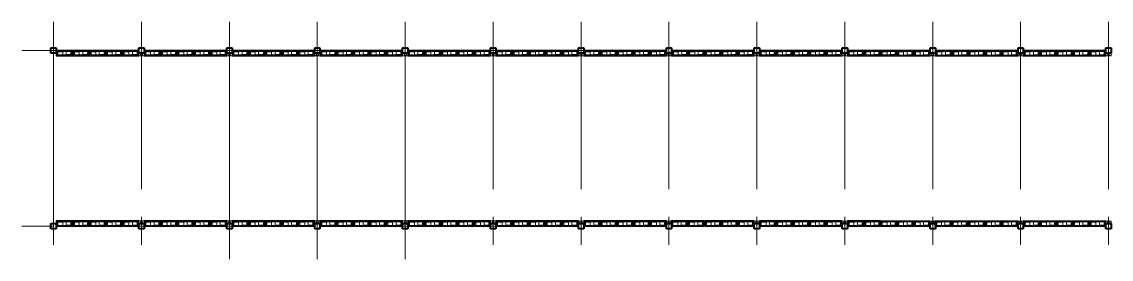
# Model space of a CAD drawing. Header units: metres. Extents: x 20 to 233, y -17 to 33.
# Drawn here: x 147.56 to 184.74, y -16.95 to -8.84 of the extents above; entities that cross this region are included whole.
import ezdxf

# ---------------------------------------------------------------- set-up
doc = ezdxf.new("R2010")
doc.units = ezdxf.units.M
doc.header["$LTSCALE"] = 0.3
doc.linetypes.add('CENTER2', pattern=[28.575, 19.05, -3.175, 3.175, -3.175])
doc.layers.get('0').update_dxf_attribs({"lineweight": 13})
doc.layers.add('arq-alvenaria-corte-grossa', color=7, linetype='Continuous', lineweight=40)
doc.layers.add('arq-alvenaria-textura-cinza', color=7, linetype='Continuous', lineweight=13, true_color=0xb0b0b0)
doc.layers.add('estrut-eixos-linha', color=7, linetype='CENTER2', lineweight=9, true_color=0xc96e6f)
doc.layers.add('SectionCutEdges', color=7, linetype='Continuous')

# ---------------------------------------------------------------- blocks, each defined once
blk = doc.blocks.new('parede')
at = {"layer": 'arq-alvenaria-textura-cinza'}
for p, q in [((36.412, 14.253), (36.412, 14.373)), ((36.532, 14.253), (36.532, 14.373))]:
    blk.add_line(p, q, dxfattribs=at)
at = {"layer": 'SectionCutEdges'}
for p, q in [((36.19, 14.403), (36.19, 14.223)), ((36.536, 14.403), (36.19, 14.403)), ((36.19, 14.223), (36.22, 14.223)), ((36.25, 14.373), (36.22, 14.373)), ((36.22, 14.373), (36.22, 14.253)), ((36.22, 14.223), (36.22, 14.253)), ((36.22, 14.223), (36.724, 14.223)), ((36.25, 14.253), (36.25, 14.373)), ((36.25, 14.373), (36.412, 14.373)), ((36.25, 14.253), (36.532, 14.253)), ((36.532, 14.373), (36.412, 14.373)), ((36.694, 14.373), (36.532, 14.373)), ((36.694, 14.253), (36.532, 14.253)), ((36.754, 14.403), (36.536, 14.403)), ((36.724, 14.373), (36.694, 14.373)), ((36.694, 14.373), (36.694, 14.253)), ((36.724, 14.373), (36.724, 14.253)), ((36.724, 14.253), (36.724, 14.223)), ((36.724, 14.223), (36.754, 14.223)), ((36.754, 14.223), (36.754, 14.403))]:
    blk.add_line(p, q, dxfattribs=at)
blk = doc.blocks.new('pilar')
at = {"layer": 'arq-alvenaria-corte-grossa'}
for p, q in [((42.499, 9.99), (42.679, 9.99)), ((42.499, 9.81), (42.499, 9.99)), ((42.679, 9.81), (42.499, 9.81)), ((42.679, 9.99), (42.679, 9.81))]:
    blk.add_line(p, q, dxfattribs=at)

msp = doc.modelspace()

# ---------------------------------------------------------------- linework, layer by layer
for p, q in [((148.646, -9.916), (148.646, -15.736)), ((148.646, -15.736), (148.646, -12.897))]:
    msp.add_line(p, q)
for points in [[(151.556, -9.916), (151.736, -9.916), (151.736, -10.006), (151.556, -10.006)], [(154.556, -9.916), (154.736, -9.916), (154.736, -10.006), (154.556, -10.006)], [(157.556, -9.916), (157.736, -9.916), (157.736, -10.006), (157.556, -10.006)], [(160.556, -9.916), (160.736, -9.916), (160.736, -10.006), (160.556, -10.006)], [(163.556, -9.916), (163.736, -9.916), (163.736, -10.006), (163.556, -10.006)], [(166.556, -9.916), (166.736, -9.916), (166.736, -10.006), (166.556, -10.006)], [(169.556, -9.916), (169.736, -9.916), (169.736, -10.006), (169.556, -10.006)], [(172.556, -9.917), (172.736, -9.917), (172.736, -10.007), (172.556, -10.007)], [(175.556, -9.917), (175.736, -9.917), (175.736, -10.007), (175.556, -10.007)], [(178.556, -9.917), (178.736, -9.917), (178.736, -10.007), (178.556, -10.007)], [(181.556, -9.917), (181.736, -9.917), (181.736, -10.007), (181.556, -10.007)], [(184.556, -9.917), (184.736, -9.917), (184.736, -10.007), (184.556, -10.007)], [(151.556, -15.646), (151.736, -15.646), (151.736, -15.736), (151.556, -15.736)], [(154.556, -15.646), (154.736, -15.646), (154.736, -15.736), (154.556, -15.736)], [(157.556, -15.646), (157.736, -15.646), (157.736, -15.736), (157.556, -15.736)], [(160.556, -15.646), (160.736, -15.646), (160.736, -15.736), (160.556, -15.736)], [(163.556, -15.646), (163.736, -15.646), (163.736, -15.736), (163.556, -15.736)], [(166.556, -15.647), (166.736, -15.647), (166.736, -15.736), (166.556, -15.736)], [(169.556, -15.647), (169.736, -15.647), (169.736, -15.736), (169.556, -15.736)], [(172.556, -15.647), (172.736, -15.647), (172.736, -15.737), (172.556, -15.737)], [(175.556, -15.647), (175.736, -15.647), (175.736, -15.737), (175.556, -15.737)], [(178.556, -15.647), (178.736, -15.647), (178.736, -15.737), (178.556, -15.737)], [(181.556, -15.647), (181.736, -15.647), (181.736, -15.737), (181.556, -15.737)], [(184.556, -15.647), (184.736, -15.647), (184.736, -15.737), (184.556, -15.737)]]:
    msp.add_lwpolyline(points, close=True)
for centre in [(151.647, -9.962), (154.647, -9.962), (157.647, -9.962), (160.647, -9.962), (163.647, -9.962), (166.647, -9.962), (169.647, -9.962), (172.647, -9.962), (175.647, -9.962), (178.647, -9.962), (181.647, -9.962), (184.647, -9.963), (151.647, -15.691), (154.647, -15.691), (157.647, -15.691), (160.647, -15.691), (163.647, -15.691), (166.647, -15.691), (169.647, -15.691), (172.647, -15.691), (175.647, -15.691), (178.647, -15.692), (181.647, -15.692), (184.647, -15.692)]:
    msp.add_circle(centre, 0.0375)
at = {"layer": 'estrut-eixos-linha'}
for p, q in [((148.646, -8.842), (148.646, -16.952)), ((151.646, -8.842), (151.646, -16.952)), ((154.646, -8.842), (154.646, -12.497)), ((157.646, -8.842), (157.646, -11.444)), ((160.646, -8.842), (160.646, -12.497)), ((163.646, -8.842), (163.646, -16.952)), ((166.646, -8.842), (166.646, -16.952)), ((169.646, -8.842), (169.646, -16.952)), ((172.646, -8.842), (172.646, -16.952)), ((175.646, -8.842), (175.646, -16.952)), ((178.646, -8.842), (178.646, -16.952)), ((181.646, -8.842), (181.646, -16.952)), ((184.646, -8.842), (184.646, -16.952)), ((168.637, -9.826), (147.562, -9.826)), ((157.646, -11.444), (157.646, -13.609)), ((154.646, -12.497), (154.646, -16.952)), ((160.646, -12.497), (160.646, -16.952)), ((157.646, -13.609), (157.646, -16.952)), ((165.774, -15.826), (147.562, -15.826))]:
    msp.add_line(p, q, dxfattribs=at)

# ---------------------------------------------------------------- block references
for name, p in [('pilar', (106.057, -19.726)), ('parede', (112.547, -24.229)), ('parede', (113.111, -24.229)), ('parede', (113.675, -24.229)), ('parede', (114.239, -24.229)), ('parede', (114.803, -24.229)), ('pilar', (109.057, -19.726)), ('parede', (115.547, -24.229)), ('parede', (116.111, -24.229)), ('parede', (116.675, -24.229)), ('parede', (117.239, -24.229)), ('parede', (117.803, -24.229)), ('pilar', (112.057, -19.726)), ('parede', (118.547, -24.229)), ('parede', (119.111, -24.229)), ('parede', (119.675, -24.229)), ('parede', (120.239, -24.229)), ('parede', (120.803, -24.229)), ('pilar', (115.057, -19.726)), ('parede', (121.547, -24.229)), ('parede', (122.111, -24.229)), ('parede', (122.675, -24.229)), ('parede', (123.239, -24.229)), ('parede', (123.803, -24.229)), ('pilar', (118.057, -19.726)), ('parede', (124.547, -24.229)), ('parede', (125.111, -24.229)), ('parede', (125.675, -24.229)), ('parede', (126.239, -24.229)), ('parede', (126.803, -24.229)), ('pilar', (121.057, -19.726)), ('parede', (127.547, -24.229)), ('parede', (128.111, -24.229)), ('parede', (128.675, -24.229)), ('parede', (129.239, -24.229)), ('parede', (129.803, -24.229)), ('pilar', (124.057, -19.726)), ('parede', (130.547, -24.229)), ('parede', (131.111, -24.229)), ('parede', (131.675, -24.229)), ('parede', (132.239, -24.229)), ('parede', (132.803, -24.229)), ('pilar', (127.057, -19.726)), ('pilar', (127.057, -19.726)), ('parede', (133.547, -24.229)), ('parede', (134.111, -24.229)), ('parede', (134.675, -24.229)), ('parede', (135.239, -24.229)), ('parede', (135.803, -24.229)), ('pilar', (130.057, -19.726)), ('parede', (136.547, -24.229)), ('parede', (137.111, -24.229)), ('parede', (137.675, -24.229)), ('parede', (138.239, -24.229)), ('parede', (138.803, -24.229)), ('pilar', (133.057, -19.726)), ('parede', (139.547, -24.229)), ('parede', (140.111, -24.229)), ('parede', (140.675, -24.229)), ('parede', (141.239, -24.23)), ('parede', (141.803, -24.23)), ('pilar', (136.057, -19.726)), ('pilar', (136.057, -19.726)), ('parede', (142.547, -24.23)), ('parede', (143.111, -24.23)), ('parede', (143.675, -24.23)), ('parede', (144.239, -24.23)), ('parede', (144.803, -24.23)), ('pilar', (139.057, -19.726)), ('parede', (145.547, -24.23)), ('parede', (146.111, -24.23)), ('parede', (146.675, -24.23)), ('parede', (147.239, -24.23)), ('parede', (147.803, -24.23)), ('pilar', (142.057, -19.727)), ('pilar', (106.057, -25.726)), ('parede', (112.547, -30.049)), ('parede', (113.111, -30.049)), ('parede', (113.675, -30.049)), ('parede', (114.239, -30.049)), ('parede', (114.803, -30.049)), ('pilar', (109.057, -25.726)), ('parede', (115.547, -30.049)), ('parede', (116.111, -30.049)), ('parede', (116.675, -30.049)), ('parede', (117.239, -30.049)), ('parede', (117.803, -30.049)), ('pilar', (112.057, -25.726)), ('parede', (118.547, -30.049)), ('parede', (119.111, -30.049)), ('parede', (119.675, -30.049)), ('parede', (120.239, -30.049)), ('parede', (120.803, -30.049)), ('pilar', (115.057, -25.726)), ('parede', (121.547, -30.049)), ('parede', (122.111, -30.049)), ('parede', (122.675, -30.049)), ('parede', (123.239, -30.049)), ('parede', (123.803, -30.049)), ('pilar', (118.057, -25.726)), ('parede', (124.547, -30.049)), ('parede', (125.111, -30.049)), ('parede', (125.675, -30.049)), ('parede', (126.239, -30.049)), ('parede', (126.803, -30.049)), ('pilar', (121.057, -25.726)), ('parede', (127.547, -30.049)), ('parede', (128.111, -30.049)), ('parede', (128.675, -30.049)), ('parede', (129.239, -30.049)), ('parede', (129.803, -30.049)), ('pilar', (124.057, -25.726)), ('parede', (130.547, -30.049)), ('parede', (131.111, -30.049)), ('parede', (131.675, -30.049)), ('parede', (132.239, -30.049)), ('parede', (132.803, -30.049)), ('pilar', (127.057, -25.726)), ('parede', (133.532, -30.049)), ('parede', (134.096, -30.049)), ('parede', (134.675, -30.049)), ('parede', (135.239, -30.049)), ('parede', (135.803, -30.049)), ('pilar', (130.057, -25.726)), ('parede', (136.547, -30.049)), ('parede', (137.111, -30.049)), ('parede', (137.675, -30.049)), ('parede', (138.239, -30.049)), ('parede', (138.803, -30.049)), ('pilar', (133.057, -25.726)), ('parede', (139.547, -30.049)), ('parede', (140.111, -30.049)), ('parede', (140.675, -30.05)), ('parede', (141.239, -30.05)), ('parede', (141.803, -30.05)), ('pilar', (136.057, -25.726)), ('parede', (142.532, -30.05)), ('parede', (143.096, -30.05)), ('parede', (143.675, -30.05)), ('parede', (144.239, -30.05)), ('parede', (144.803, -30.05)), ('pilar', (139.057, -25.726)), ('parede', (145.547, -30.05)), ('parede', (146.111, -30.05)), ('parede', (146.675, -30.05)), ('parede', (147.239, -30.05)), ('parede', (147.803, -30.05)), ('pilar', (142.057, -25.727))]:
    msp.add_blockref(name, p)

doc.saveas('drawing.dxf')
